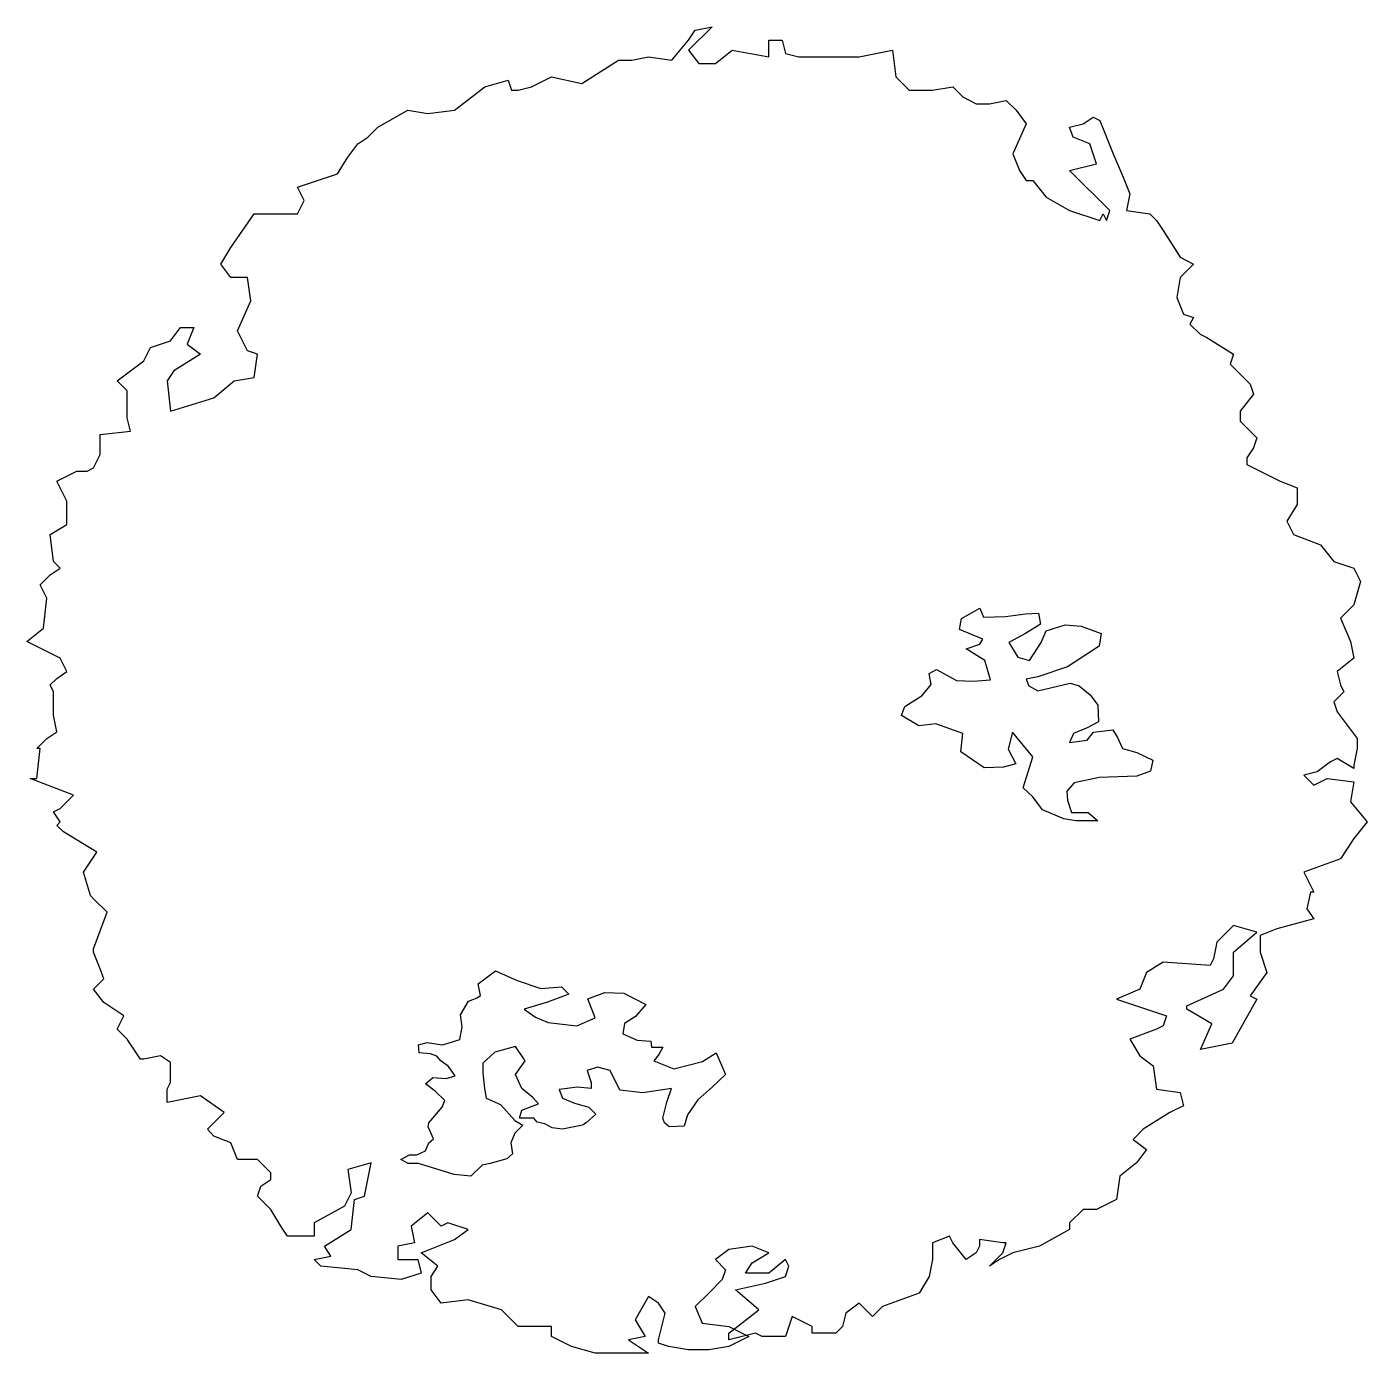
# Model space of a CAD drawing. Extents: x 4.81 to 6.17, y 5.37 to 6.71.
import ezdxf

# ---------------------------------------------------------------- set-up
doc = ezdxf.new("R2010")
doc.units = 0
doc.layers.get('0').update_dxf_attribs({"linetype": 'CONTINUOUS'})

msp = doc.modelspace()

# ---------------------------------------------------------------- linework, layer by layer
for points in [[(4.9625, 6.406), (4.9761, 6.406), (4.9693, 6.3891), (4.9829, 6.3789), (4.9558, 6.362), (4.949, 6.3519), (4.9524, 6.3214), (4.9964, 6.3349), (5.0168, 6.3519), (5.0371, 6.3552), (5.0405, 6.3789), (5.0303, 6.3823), (5.0202, 6.4027), (5.0337, 6.4331), (5.0303, 6.4568), (5.0134, 6.4568), (5.0032, 6.4704), (5.0134, 6.4873), (5.0371, 6.5212), (5.0812, 6.5212), (5.0879, 6.5347), (5.0812, 6.5483), (5.1218, 6.5618), (5.132, 6.5788), (5.1421, 6.5923), (5.1523, 6.5991), (5.1625, 6.6092), (5.193, 6.6262), (5.2133, 6.6228), (5.2404, 6.6262), (5.2709, 6.6499), (5.2946, 6.6566), (5.298, 6.6465), (5.3048, 6.6465), (5.3184, 6.6499), (5.3387, 6.66), (5.3692, 6.6533), (5.4065, 6.677), (5.42, 6.677), (5.437, 6.6804), (5.4607, 6.677), (5.4776, 6.6973), (5.4844, 6.7074), (5.5014, 6.7108), (5.4776, 6.6871), (5.4878, 6.6736), (5.5047, 6.6736), (5.5217, 6.6871), (5.559, 6.6804), (5.559, 6.6973), (5.5725, 6.6973), (5.5759, 6.6837), (5.5895, 6.6804), (5.6267, 6.6804), (5.6505, 6.6804), (5.6843, 6.6871), (5.6877, 6.66), (5.7013, 6.6465), (5.725, 6.6465), (5.7453, 6.6499), (5.7487, 6.6465), (5.7555, 6.6397), (5.7691, 6.6329), (5.7826, 6.6329), (5.7996, 6.6363), (5.8097, 6.6262), (5.8199, 6.6126), (5.8063, 6.5821), (5.8131, 6.5652), (5.8199, 6.555), (5.8267, 6.555), (5.8402, 6.5381), (5.8639, 6.5246), (5.8944, 6.5144), (5.8978, 6.5212), (5.9012, 6.5144), (5.9046, 6.5246), (5.8639, 6.5652), (5.8911, 6.572), (5.8843, 6.5923), (5.8673, 6.5991), (5.8639, 6.6092), (5.8775, 6.6126), (5.8877, 6.6194), (5.8944, 6.616), (5.908, 6.5821), (5.9182, 6.5584), (5.9249, 6.5415), (5.9216, 6.5246), (5.9453, 6.5212), (5.9521, 6.5144), (5.9588, 6.5042), (5.9758, 6.4772), (5.9893, 6.4704), (5.9758, 6.4568), (5.9724, 6.4365), (5.9792, 6.4196), (5.9893, 6.4162), (5.9859, 6.4094), (5.9961, 6.3993), (6.0029, 6.3959), (6.03, 6.3789), (6.0266, 6.3688), (6.0469, 6.3485), (6.0503, 6.3383), (6.0368, 6.3214), (6.0368, 6.3112), (6.0435, 6.3044), (6.0537, 6.2943), (6.0503, 6.2841), (6.0435, 6.274), (6.0435, 6.2672), (6.0571, 6.2604), (6.0774, 6.2503), (6.0944, 6.2435), (6.0944, 6.2265), (6.0842, 6.2096), (6.091, 6.1961), (6.1181, 6.1859), (6.1317, 6.169), (6.152, 6.1622), (6.1588, 6.1487), (6.152, 6.125), (6.1384, 6.1114), (6.1486, 6.0877), (6.152, 6.0708), (6.135, 6.0572), (6.1384, 6.0437), (6.1418, 6.0369), (6.1317, 6.0267), (6.135, 6.0166), (6.1554, 5.9895), (6.1554, 5.9793), (6.152, 5.9624), (6.152, 5.959), (6.135, 5.9692), (6.1283, 5.9658), (6.1147, 5.9556), (6.1147, 5.9556), (6.1012, 5.9522), (6.1113, 5.9421), (6.1249, 5.9488), (6.152, 5.9455), (6.1486, 5.9251), (6.1655, 5.9048), (6.152, 5.8879), (6.1384, 5.8676), (6.1012, 5.854), (6.1113, 5.8337), (6.1079, 5.8337), (6.1045, 5.8168), (6.1113, 5.8066), (6.074, 5.7965), (6.0571, 5.7897), (6.0571, 5.7727), (6.0639, 5.7524), (6.0469, 5.7287), (6.0537, 5.7253), (6.0288, 5.6807), (5.9965, 5.6743), (6.008, 5.7001), (5.9826, 5.7152), (5.9826, 5.7186), (6.0198, 5.7355), (6.03, 5.749), (6.03, 5.7727), (6.0537, 5.7931), (6.03, 5.7998), (6.0131, 5.7829), (6.0097, 5.766), (6.0063, 5.7592), (5.9588, 5.7626), (5.9419, 5.7524), (5.9351, 5.7355), (5.9114, 5.7253), (5.9622, 5.7084), (5.9588, 5.6982), (5.9521, 5.6949), (5.9249, 5.6847), (5.9351, 5.6678), (5.9487, 5.6576), (5.9521, 5.6339), (5.9758, 5.6305), (5.9792, 5.617), (5.9656, 5.6102), (5.9385, 5.5933), (5.9283, 5.5831), (5.9419, 5.5729), (5.9317, 5.5594), (5.9148, 5.5458), (5.9114, 5.5221), (5.8911, 5.512), (5.8775, 5.512), (5.8639, 5.4984), (5.8639, 5.4917), (5.8334, 5.4747), (5.8063, 5.468), (5.7928, 5.4612), (5.7826, 5.4544), (5.7962, 5.468), (5.7996, 5.4781), (5.7962, 5.4781), (5.7725, 5.4815), (5.7725, 5.4747), (5.7691, 5.468), (5.7589, 5.4612), (5.7453, 5.4781), (5.742, 5.4849), (5.725, 5.4781), (5.725, 5.4646), (5.725, 5.4612), (5.7216, 5.4442), (5.7115, 5.4273), (5.6742, 5.4138), (5.664, 5.4036), (5.6572, 5.4104), (5.6505, 5.4172), (5.6369, 5.407), (5.6335, 5.3934), (5.6267, 5.3867), (5.603, 5.3867), (5.603, 5.3934), (5.5827, 5.4036), (5.5759, 5.3833), (5.5691, 5.3833), (5.5522, 5.3833), (5.5454, 5.3867), (5.5183, 5.3799), (5.5183, 5.3867), (5.5488, 5.4104), (5.5251, 5.4307), (5.5556, 5.4375), (5.5759, 5.4442), (5.5793, 5.4544), (5.5759, 5.4612), (5.559, 5.4476), (5.5352, 5.4476), (5.542, 5.4578), (5.559, 5.468), (5.542, 5.4747), (5.5183, 5.4713), (5.5047, 5.4612), (5.5149, 5.451), (5.5149, 5.451), (5.5115, 5.4409), (5.498, 5.4273), (5.4844, 5.4138), (5.4912, 5.3968), (5.5183, 5.3934), (5.5386, 5.3833), (5.5183, 5.3731), (5.498, 5.3697), (5.4776, 5.3697), (5.4573, 5.3731), (5.4573, 5.3731), (5.4471, 5.3765), (5.4471, 5.3799), (5.4539, 5.407), (5.4471, 5.4172), (5.437, 5.4239), (5.4234, 5.4002), (5.4336, 5.3833), (5.4166, 5.3799), (5.437, 5.3664), (5.3827, 5.3664), (5.359, 5.3731), (5.3387, 5.3833), (5.3387, 5.3934), (5.3082, 5.3934), (5.3048, 5.3934), (5.2879, 5.4104), (5.254, 5.4205), (5.2269, 5.4172), (5.2167, 5.4307), (5.2167, 5.4442), (5.2235, 5.4544), (5.2065, 5.468), (5.2404, 5.4815), (5.254, 5.4917), (5.2336, 5.4984), (5.2269, 5.495), (5.2133, 5.5086), (5.1964, 5.495), (5.1998, 5.4781), (5.1828, 5.4747), (5.1828, 5.4612), (5.2031, 5.4612), (5.2065, 5.4476), (5.1862, 5.4409), (5.1557, 5.4442), (5.1421, 5.451), (5.1049, 5.4544), (5.0981, 5.4612), (5.115, 5.4646), (5.1083, 5.4747), (5.1354, 5.4917), (5.1388, 5.5221), (5.1489, 5.5255), (5.1557, 5.5594), (5.132, 5.5526), (5.1354, 5.5289), (5.1286, 5.5154), (5.0981, 5.4984), (5.0981, 5.4849), (5.071, 5.4849), (5.0642, 5.495), (5.054, 5.512), (5.0405, 5.5255), (5.0439, 5.5357), (5.054, 5.5425), (5.054, 5.5492), (5.0405, 5.5628), (5.0202, 5.5628), (5.0134, 5.5797), (4.9964, 5.5865), (4.9897, 5.5933), (5.0066, 5.6102), (4.9829, 5.6271), (4.9659, 5.6237), (4.949, 5.6203), (4.949, 5.6339), (4.9524, 5.6407), (4.9524, 5.6576), (4.9524, 5.661), (4.9422, 5.6678), (4.9253, 5.6644), (4.9219, 5.6644), (4.9083, 5.6847), (4.8982, 5.6949), (4.9049, 5.7084), (4.8846, 5.7219), (4.8744, 5.7355), (4.8846, 5.7457), (4.8812, 5.7558), (4.8744, 5.7727), (4.8744, 5.7761), (4.888, 5.8134), (4.8744, 5.8269), (4.8711, 5.8303), (4.8643, 5.854), (4.8778, 5.8743), (4.8439, 5.8947), (4.8372, 5.9014), (4.8406, 5.9048), (4.8338, 5.915), (4.8406, 5.9184), (4.8541, 5.9319), (4.8101, 5.9488), (4.8168, 5.9488), (4.8202, 5.9793), (4.8168, 5.9793), (4.827, 5.9895), (4.8372, 5.9963), (4.8338, 6.0132), (4.8338, 6.0301), (4.8338, 6.0369), (4.8304, 6.0437), (4.8372, 6.0504), (4.8473, 6.0572), (4.8406, 6.0708), (4.8067, 6.0877), (4.8236, 6.1012), (4.827, 6.1317), (4.8202, 6.1453), (4.8304, 6.1554), (4.8406, 6.1622), (4.8338, 6.169), (4.8304, 6.1961), (4.8473, 6.2062), (4.8473, 6.2299), (4.8372, 6.2503), (4.8575, 6.2604), (4.8677, 6.2604), (4.8744, 6.2638), (4.8812, 6.2773), (4.8812, 6.2977), (4.9117, 6.3011), (4.9083, 6.3146), (4.9083, 6.3417), (4.8982, 6.3519), (4.9117, 6.362), (4.9253, 6.3722), (4.932, 6.3857), (4.9524, 6.3925)], [(5.7765, 6.1124), (5.7988, 6.1131), (5.819, 6.1159), (5.8323, 6.1166), (5.8344, 6.1054), (5.819, 6.0957), (5.8023, 6.0866), (5.8114, 6.072), (5.8232, 6.0685), (5.8351, 6.0866), (5.84, 6.0985), (5.8595, 6.1047), (5.8756, 6.1034), (5.8958, 6.0957), (5.8937, 6.0831), (5.8616, 6.0622), (5.8316, 6.0518), (5.8197, 6.0497), (5.8225, 6.0427), (5.8316, 6.0378), (5.8644, 6.0455), (5.8735, 6.0427), (5.8846, 6.0336), (5.8923, 6.0232), (5.893, 6.0064), (5.8818, 6.0002), (5.8679, 5.9946), (5.8637, 5.9855), (5.8818, 5.9876), (5.8881, 5.996), (5.9076, 5.9981), (5.9125, 5.9904), (5.9174, 5.9792), (5.9321, 5.9751), (5.9481, 5.9674), (5.946, 5.9562), (5.9321, 5.9513), (5.8937, 5.95), (5.8686, 5.9444), (5.8609, 5.936), (5.8616, 5.9269), (5.8658, 5.9144), (5.8825, 5.9144), (5.8923, 5.906), (5.87, 5.906), (5.8581, 5.9081), (5.8365, 5.9172), (5.8267, 5.9304), (5.8169, 5.9395), (5.8267, 5.9709), (5.8058, 5.996), (5.8016, 5.9785), (5.8093, 5.9639), (5.7967, 5.9604), (5.7772, 5.9597), (5.7535, 5.9758), (5.7555, 5.9946), (5.7283, 6.0043), (5.7109, 6.0022), (5.6935, 6.0127), (5.6969, 6.0218), (5.7144, 6.0329), (5.7235, 6.0441), (5.7214, 6.0552), (5.729, 6.0594), (5.7493, 6.0483), (5.766, 6.0476), (5.7835, 6.049), (5.7779, 6.0685), (5.759, 6.0803), (5.773, 6.0852), (5.7758, 6.0901), (5.7521, 6.0999), (5.7542, 6.111), (5.773, 6.1215)], [(5.2126, 5.6812), (5.2279, 5.6788), (5.2327, 5.6804), (5.2456, 5.6844), (5.2481, 5.6973), (5.2464, 5.7094), (5.2545, 5.7231), (5.2634, 5.7264), (5.2666, 5.7288), (5.2642, 5.7409), (5.2819, 5.7538), (5.3037, 5.7441), (5.3279, 5.736), (5.3489, 5.7376), (5.3562, 5.7304), (5.3344, 5.7223), (5.311, 5.7151), (5.3223, 5.707), (5.3352, 5.7014), (5.3642, 5.6981), (5.3828, 5.7062), (5.3755, 5.7256), (5.3925, 5.732), (5.4118, 5.7312), (5.4344, 5.7199), (5.4239, 5.7078), (5.4126, 5.7006), (5.411, 5.6901), (5.4255, 5.6836), (5.4392, 5.6828), (5.4401, 5.6764), (5.4513, 5.6764), (5.4473, 5.6691), (5.4425, 5.6627), (5.4626, 5.6546), (5.4917, 5.6619), (5.5054, 5.6707), (5.5151, 5.649), (5.5014, 5.6361), (5.4868, 5.6232), (5.4764, 5.6078), (5.4731, 5.5966), (5.4578, 5.5958), (5.453, 5.5998), (5.4513, 5.6046), (5.4554, 5.6207), (5.4602, 5.6345), (5.4312, 5.6304), (5.4078, 5.6328), (5.3981, 5.653), (5.3852, 5.6562), (5.3747, 5.653), (5.3787, 5.6409), (5.3787, 5.6345), (5.365, 5.6361), (5.3465, 5.6336), (5.3497, 5.6248), (5.3618, 5.6199), (5.3763, 5.6159), (5.3836, 5.6087), (5.3739, 5.5998), (5.3699, 5.5974), (5.3497, 5.5933), (5.3392, 5.5949), (5.332, 5.599), (5.3239, 5.6006), (5.3207, 5.6046), (5.3061, 5.6046), (5.3086, 5.6127), (5.319, 5.6167), (5.3255, 5.6191), (5.3198, 5.6256), (5.3086, 5.6345), (5.3021, 5.649), (5.3118, 5.6627), (5.3021, 5.6772), (5.2811, 5.6715), (5.269, 5.6603), (5.269, 5.6506), (5.2706, 5.6345), (5.2723, 5.6248), (5.2868, 5.6183), (5.3013, 5.6022), (5.3094, 5.5974), (5.3013, 5.5893), (5.2973, 5.5796), (5.2989, 5.5683), (5.2932, 5.5635), (5.2763, 5.5587), (5.2682, 5.5571), (5.2569, 5.5458), (5.24, 5.5474), (5.2037, 5.5587), (5.1932, 5.5587), (5.1859, 5.5627), (5.1948, 5.5675), (5.2021, 5.5675), (5.2109, 5.5716), (5.2142, 5.5796), (5.219, 5.5837), (5.2134, 5.5958), (5.2142, 5.5998), (5.2279, 5.6159), (5.2303, 5.6224), (5.2206, 5.632), (5.2109, 5.6393), (5.2182, 5.6457), (5.2319, 5.6449), (5.2408, 5.6474), (5.2343, 5.657), (5.2263, 5.6627), (5.2222, 5.6675), (5.2158, 5.6699), (5.2045, 5.6707), (5.2037, 5.6788)]]:
    msp.add_lwpolyline(points, close=True)

doc.saveas('drawing.dxf')
